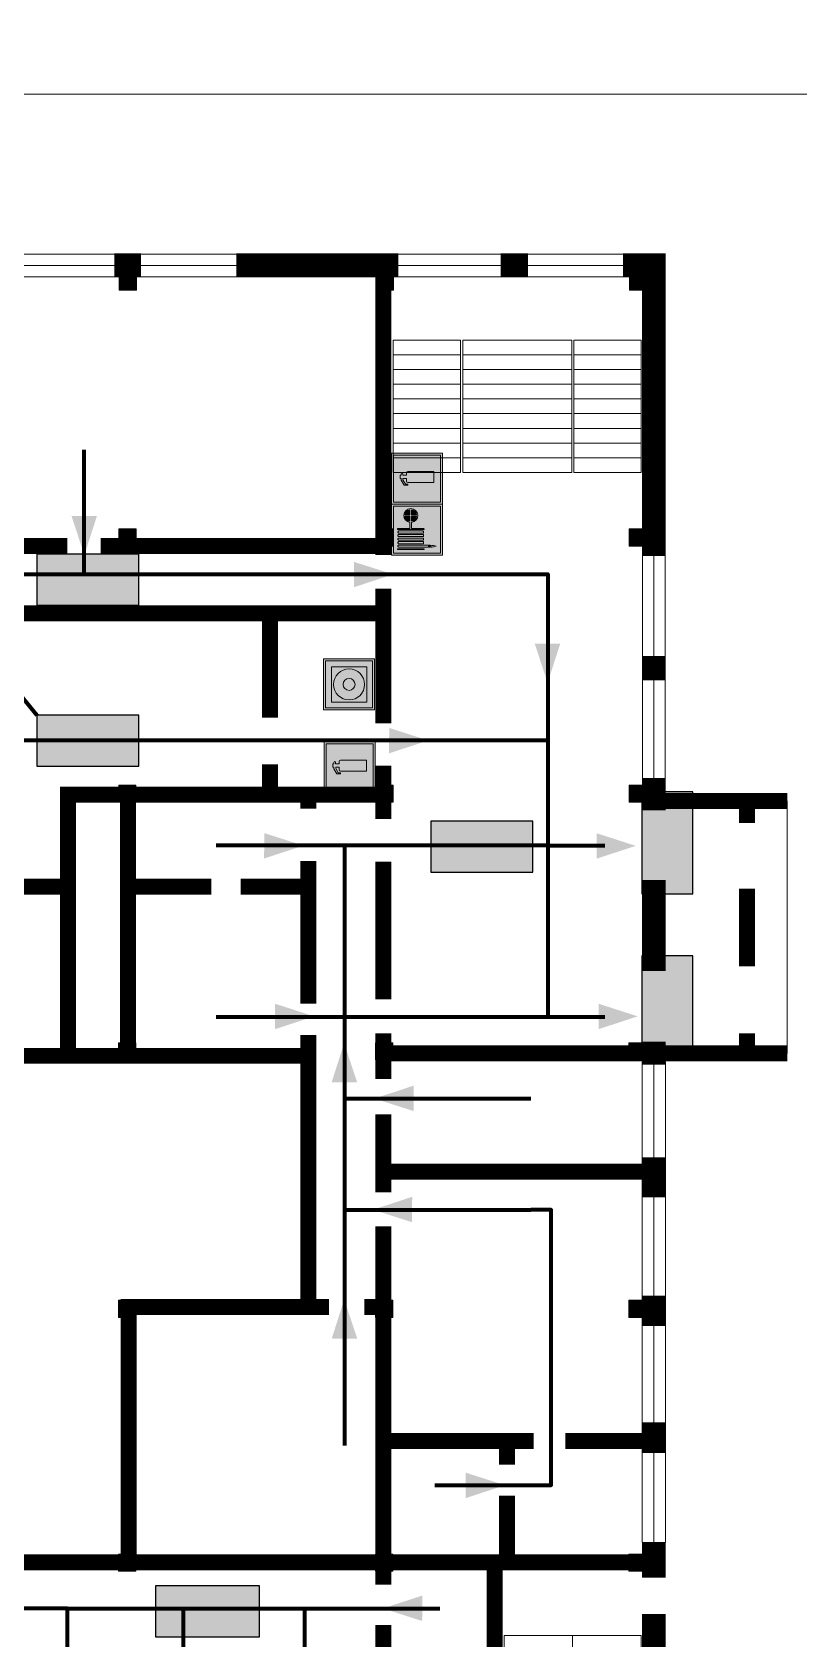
# Model space of a CAD drawing. Header units: millimetres. Extents: x 13810 to 67229, y 12374 to 21950.
# Drawn here: x 22100.2 to 22196.3, y 15143.7 to 15345.2 of the extents above; entities that cross this region are included whole.
import ezdxf

# ---------------------------------------------------------------- set-up
doc = ezdxf.new("R2010")
doc.units = ezdxf.units.MM
doc.layers.add('План_Штампы', color=7, linetype='Continuous')

# ---------------------------------------------------------------- blocks, each defined once
blk = doc.blocks.new('A$C32E8229D')
at = {"true_color": 0xffffff}
blk.add_hatch(color=7, dxfattribs=at).paths.add_polyline_path([(0, 0), (0, -8), (16, -8), (16, 0)])
h = blk.add_hatch(color=126)
h.paths.add_polyline_path([(0.2, -0.2), (15.8, -0.2), (15.8, -7.8), (0.2, -7.8)])
h.paths.add_polyline_path([(13.49, -2.05), (12.08, -2.05), (11.37, -2.63, 0.162397), (11.29, -2.84), (11.29, -3.63), (10.35, -3.63), (10.35, -4.05), (11.68, -4.05), (11.68, -3.48), (12.26, -4.28), (11.29, -5.1), (11.29, -6.78), (11.85, -6.78), (11.85, -5.44), (12.8, -4.64), (12.8, -5.94), (14.46, -5.94), (14.46, -5.39), (13.45, -5.39), (13.45, -3.97), (12.46, -2.59), (13.15, -2.59), (13.69, -3.34), (14.18, -3)], flags=16)
h.paths.add_polyline_path([(10.74, -1.82, 1), (11.8, -1.82, 1)], flags=16)
h.paths.add_polyline_path([(9.39, -3.59), (5.99, -3.59), (6.56, -3.03), (5.91, -3.03), (5.1, -3.83), (5.91, -4.64), (6.56, -4.64), (5.99, -4.09), (9.39, -4.09)], flags=16)
h.paths.add_polyline_path([(4.29, -1.08), (1.72, -1.08), (1.72, -6.6), (4.29, -6.6)], flags=16)
at = {"color": 126}
blk.add_lwpolyline([(16, -8), (0, -8), (0, 0), (16, 0)], close=True, dxfattribs=at)
blk = doc.blocks.new('A$C54414219')
at = {"true_color": 0xffffff}
h = blk.add_hatch(color=7, dxfattribs=at)
h.paths.add_polyline_path([(2.39, -9.45), (2.39, -18.3), (11.23, -18.3), (11.23, -9.45)], flags=0)
h.paths.add_polyline_path([(10.71, -13.87, -1), (2.92, -13.87, -1)], flags=0)
h.paths.add_polyline_path([(8.3, -13.87, -1), (5.33, -13.87, -1)], flags=0)
h.paths.add_polyline_path([(0.41, -7.47), (0.41, -20.27), (13.21, -20.27), (13.21, -7.47)])
h.paths.add_polyline_path([(0.92, -19.77), (12.71, -19.77), (12.71, -7.98), (0.92, -7.98)], flags=16)
h.paths.add_polyline_path([(11.23, -9.45), (11.23, -18.3), (2.39, -18.3), (2.39, -9.45)], flags=0)
at = {"lineweight": 5}
h = blk.add_hatch(color=242, dxfattribs=at)
h.paths.add_polyline_path([(12.71, -7.98), (0.92, -7.98), (0.92, -19.77), (12.71, -19.77)])
h.paths.add_polyline_path([(11.23, -18.3), (2.39, -18.3), (2.39, -9.45), (11.23, -9.45)], flags=16)
h.paths.add_polyline_path([(10.71, -13.87, -1), (2.92, -13.87, -1)], flags=0)
h.paths.add_polyline_path([(8.3, -13.87, -1), (5.33, -13.87, -1)], flags=0)
at = {"true_color": 0xffffff}
h = blk.add_hatch(color=7, dxfattribs=at)
h.paths.add_polyline_path([(2.39, -9.45), (2.39, -18.3), (11.23, -18.3), (11.23, -9.45)])
h.paths.add_polyline_path([(10.71, -13.87, -1), (2.92, -13.87, -1)], flags=16)
h.paths.add_polyline_path([(8.3, -13.87, -1), (5.33, -13.87, -1)], flags=0)
at = {"lineweight": 5}
h = blk.add_hatch(color=242, dxfattribs=at)
h.paths.add_polyline_path([(2.92, -13.87, 1), (10.71, -13.87, 1)])
h.paths.add_polyline_path([(8.3, -13.87, -1), (5.33, -13.87, -1)], flags=16)
at = {"color": 242, "lineweight": 5}
for p, q in [((0.41, -20.27), (0.41, -7.47)), ((0.41, -7.47), (13.21, -7.47)), ((0.41, -7.47), (13.21, -7.47)), ((13.21, -20.27), (13.21, -7.47)), ((0.41, -20.27), (13.21, -20.27))]:
    blk.add_line(p, q, dxfattribs=at)
for points in [[(0.92, -7.98), (12.71, -7.98), (12.71, -19.77), (0.92, -19.77)], [(2.39, -9.45), (11.23, -9.45), (11.23, -18.3), (2.39, -18.3)]]:
    blk.add_lwpolyline(points, close=True, dxfattribs=at)
for radius in [3.89, 1.49]:
    blk.add_circle((6.81, -13.87), radius, dxfattribs=at)
blk = doc.blocks.new('A$C7B4425F7')
at = {"true_color": 0xffffff}
blk.add_hatch(color=7, dxfattribs=at).paths.add_polyline_path([(0, 0), (-16, 0), (-16, -8), (0, -8)])
h = blk.add_hatch(color=126)
h.paths.add_polyline_path([(-0.2, -0.2), (-15.8, -0.2), (-15.8, -7.8), (-0.2, -7.8)])
h.paths.add_polyline_path([(-11.76, -2.03), (-11.76, -3.66), (-11.17, -3.66, -0.568275), (-11.17, -6.18), (-12.58, -6.18), (-12.58, -2.03)], flags=16)
h.paths.add_polyline_path([(-13.33, -4.12, -0.495768), (-13.59, -6.18), (-15.03, -6.18), (-15.03, -2.03), (-13.59, -2.03, -0.487973)], flags=16)
h.paths.add_polyline_path([(-10.25, -2.03), (-9.48, -2.03), (-9.48, -6.18), (-10.25, -6.18)], flags=16)
h.paths.add_polyline_path([(-13.84, -3.69), (-14.24, -3.69), (-14.24, -3.03), (-13.9, -3.03, -0.692621)], flags=0)
h.paths.add_polyline_path([(-9.15, -2.03), (-8.4, -2.03), (-8.04, -3.07), (-7.68, -2.03), (-6.93, -2.03), (-7.64, -4.1), (-6.93, -6.18), (-7.68, -6.18), (-8.04, -5.14), (-8.4, -6.18), (-9.15, -6.18), (-8.44, -4.1)], flags=16)
h.paths.add_polyline_path([(-11.76, -4.46), (-11.42, -4.46, -0.692621), (-11.36, -5.12), (-11.76, -5.12)], flags=0)
h.paths.add_polyline_path([(-13.9, -5.2), (-14.24, -5.2), (-14.24, -4.55), (-13.84, -4.55, -0.708038)], flags=0)
edge = h.paths.add_edge_path(flags=16)
edge.add_ellipse((-5.51, -4.08), major_axis=(0, 2.05), ratio=0.586184, start_angle=0, end_angle=360)
edge = h.paths.add_edge_path(flags=0)
edge.add_ellipse((-5.51, -4.08), major_axis=(0, 1.14), ratio=0.454828, start_angle=0, end_angle=360)
h.paths.add_polyline_path([(-4.13, -4.96, 0.377264), (-3.48, -4.52, 0.0555), (-3.16, -2.03), (-1.66, -2.03), (-1.66, -4.96), (-0.96, -4.96), (-0.96, -7.01), (-1.75, -7.01), (-1.75, -6.18), (-3.3, -6.18), (-3.3, -7.02), (-4.13, -7.02)], flags=16)
h.paths.add_polyline_path([(-2.73, -2.91), (-2.28, -2.91), (-2.28, -4.96), (-3.05, -4.96, 0.079136)], flags=0)
at = {"color": 126}
blk.add_lwpolyline([(-16, -8), (0, -8), (0, 0), (-16, 0)], close=True, dxfattribs=at)
blk = doc.blocks.new('A$C3AD82952')
at = {"true_color": 0xf5f5ff}
h = blk.add_hatch(color=7, dxfattribs=at)
h.dxf.hatch_style = 1
h.paths.add_polyline_path([(8.21, 8.73, 0.414214), (7.89, 9.05), (7.22, 9.05), (7.22, 9.92), (7.59, 9.92, 1), (7.57, 10.36), (7.22, 10.36), (7.22, 10.6), (6.43, 10.6), (6.43, 10.36), (6.01, 10.36), (4.74, 9.59), (4.74, 8.69), (4.98, 8.73), (4.98, 9.26), (6.12, 9.91), (6.43, 9.91), (6.43, 9.05), (5.76, 9.05, 0.414214), (5.44, 8.73), (5.44, 2.2), (8.21, 2.2)], flags=0)
h.paths.add_polyline_path([(12.8, 12.8), (0, 12.8), (0, 0), (12.8, 0)])
h.paths.add_polyline_path([(0.51, 12.29), (12.29, 12.29), (12.29, 0.51), (0.51, 0.51)], flags=16)
h.paths.add_polyline_path([(4.74, 9.59), (6.01, 10.36), (6.43, 10.36), (6.43, 10.6), (7.22, 10.6), (7.22, 10.36), (7.59, 10.36, -0.94586), (7.59, 9.92), (7.22, 9.92), (7.22, 9.05), (7.89, 9.05, -0.414214), (8.21, 8.73), (8.21, 2.2), (5.44, 2.2), (5.44, 8.73, -0.414214), (5.76, 9.05), (6.43, 9.05), (6.43, 9.91), (6.12, 9.91), (4.98, 9.26), (4.98, 8.73), (4.74, 8.69)], flags=0)
h = blk.add_hatch(color=242)
h.dxf.hatch_style = 1
h.paths.add_polyline_path([(12.29, 12.29), (0.51, 12.29), (0.51, 0.51), (12.29, 0.51)])
h.paths.add_polyline_path([(4.74, 8.69), (4.74, 9.59), (6.01, 10.36), (6.43, 10.36), (6.43, 10.6), (7.22, 10.6), (7.22, 10.36), (7.59, 10.36, -0.94586), (7.59, 9.92), (7.22, 9.92), (7.22, 9.05), (7.89, 9.05, -0.414214), (8.21, 8.73), (8.21, 2.2), (5.44, 2.2), (5.44, 8.73, -0.414214), (5.76, 9.05), (6.43, 9.05), (6.43, 9.91), (6.12, 9.91), (4.98, 9.26), (4.98, 8.73)], flags=16)
h = blk.add_hatch(color=7, dxfattribs=at)
h.dxf.hatch_style = 1
h.paths.add_polyline_path([(8.21, 8.73, 0.414214), (7.89, 9.05), (7.22, 9.05), (7.22, 9.92), (7.59, 9.92, 1), (7.57, 10.36), (7.22, 10.36), (7.22, 10.6), (6.43, 10.6), (6.43, 10.36), (6.01, 10.36), (4.74, 9.59), (4.74, 8.69), (4.98, 8.73), (4.98, 9.26), (6.12, 9.91), (6.43, 9.91), (6.43, 9.05), (5.76, 9.05, 0.414214), (5.44, 8.73), (5.44, 2.2), (8.21, 2.2)])
at = {"color": 242, "lineweight": 5}
for p, q in [((0, 0), (0, 12.8)), ((0, 12.8), (12.8, 12.8)), ((12.8, 0), (12.8, 12.8)), ((6.01, 10.36), (4.74, 9.59)), ((4.74, 9.59), (4.74, 8.69)), ((4.74, 8.69), (4.98, 8.73)), ((4.98, 9.26), (6.12, 9.91)), ((4.98, 8.73), (4.98, 9.26)), ((5.44, 2.2), (5.44, 8.73)), ((5.76, 9.05), (6.43, 9.05)), ((6.01, 10.36), (6.43, 10.36)), ((6.12, 9.91), (6.43, 9.91)), ((7.22, 10.6), (6.43, 10.6)), ((6.43, 10.6), (6.43, 10.36)), ((6.43, 9.91), (6.43, 9.05)), ((7.22, 10.36), (7.22, 10.6)), ((7.59, 10.36), (7.22, 10.36)), ((7.22, 9.05), (7.22, 9.92)), ((7.59, 9.92), (7.22, 9.92)), ((7.89, 9.05), (7.22, 9.05)), ((8.21, 2.2), (8.21, 8.73)), ((0, 0), (12.8, 0)), ((5.44, 2.2), (8.21, 2.2))]:
    blk.add_line(p, q, dxfattribs=at)
blk.add_lwpolyline([(0.51, 12.29), (12.29, 12.29), (12.29, 0.51), (0.51, 0.51)], close=True, dxfattribs=at)
for centre, radius, start, end in [((5.76, 8.73), 0.32, 90, 180), ((7.58, 10.14), 0.223, 273.1875, 86.8125), ((7.89, 8.73), 0.32, 0, 90)]:
    blk.add_arc(centre, radius, start, end, dxfattribs=at)
blk = doc.blocks.new('A$C37112FD5')
at = {"true_color": 0xf5f5ff}
h = blk.add_hatch(color=7, dxfattribs=at)
h.dxf.hatch_style = 1
h.paths.add_polyline_path([(12.8, -7.4), (0, -7.4), (0, -20.2), (12.8, -20.2)])
h.paths.add_polyline_path([(12.29, -7.91), (12.29, -19.69), (0.51, -19.69), (0.51, -7.91)], flags=16)
h.paths.add_polyline_path([(4.98, -9.04, -0.42597), (5.17, -9.22), (5.17, -12.25), (5.17, -15.29, -0.432244), (4.98, -15.47), (4.83, -15.47, -0.42597), (4.64, -15.29), (4.64, -12.25), (4.64, -9.22, -0.432244), (4.83, -9.04)], flags=0)
h.paths.add_polyline_path([(4.28, -9.22), (4.28, -12.25), (4.28, -15.29, -0.432244), (4.09, -15.47), (3.94, -15.47, -0.42597), (3.75, -15.29), (3.75, -12.25), (3.75, -9.22, -0.432244), (3.94, -9.04), (4.09, -9.04, -0.42597)], flags=0)
h.paths.add_polyline_path([(5.72, -9.04), (5.87, -9.04, -0.42597), (6.06, -9.22), (6.06, -12.25), (6.06, -15.29, -0.432244), (5.87, -15.47), (5.72, -15.47, -0.42597), (5.53, -15.29), (5.53, -12.25), (5.53, -9.22, -0.432244)], flags=0)
h.paths.add_polyline_path([(6.42, -8.9), (6.5, -8.9, -0.42597), (6.69, -9.08), (6.69, -12.03), (8.21, -12.03, -15.824349), (8.21, -12.47), (6.69, -12.47), (6.69, -15.42, -0.432244), (6.5, -15.6), (6.42, -15.6)], flags=0)
h.paths.add_polyline_path([(3.39, -9.22), (3.39, -12.25), (3.39, -15.29, -0.432244), (3.2, -15.47), (3.05, -15.47, -0.42597), (2.85, -15.29), (2.85, -12.25), (2.85, -9.22, -0.432244), (3.05, -9.04), (3.2, -9.04, -0.42597)], flags=0)
h.paths.add_polyline_path([(2.5, -9.22), (2.5, -16.71), (1.96, -16.71), (1.96, -9.22, -0.432244), (2.15, -9.04), (2.31, -9.04, -0.42597)], flags=0)
h.paths.add_polyline_path([(1.61, -8.9), (1.61, -15.6), (1.57, -15.6, -0.42597), (1.37, -15.42), (1.37, -12.03), (1.37, -9.09, -0.432244), (1.57, -8.9)], flags=0)
h.paths.add_polyline_path([(9.76, -10.81), (9.76, -12.03), (8.49, -12.03, -0.336371)], flags=0)
h.paths.add_polyline_path([(8.49, -12.47), (9.76, -12.47), (9.76, -13.7, -0.336371)], flags=0)
h.paths.add_polyline_path([(10.11, -10.81, -0.336371), (11.38, -12.03), (10.11, -12.03)], flags=0)
h.paths.add_polyline_path([(10.11, -12.47), (11.38, -12.47, -0.336371), (10.11, -13.7)], flags=0)
h.paths.add_polyline_path([(2.5, -16.84), (2.5, -17.05), (1.97, -17.05), (1.97, -16.84)], flags=0)
h.paths.add_polyline_path([(2.5, -17.24, -0.033778), (2.24, -18.6, -0.033778), (1.97, -17.24)], flags=0)
h = blk.add_hatch(color=242)
h.dxf.hatch_style = 1
h.paths.add_polyline_path([(12.29, -7.91), (0.51, -7.91), (0.51, -19.69), (12.29, -19.69)])
h.paths.add_polyline_path([(6.42, -15.6), (6.42, -8.9), (6.5, -8.9, -0.42597), (6.69, -9.08), (6.69, -12.03), (8.21, -12.03, -15.824349), (8.21, -12.47), (6.69, -12.47), (6.69, -15.42, -0.432244), (6.5, -15.6)], flags=16)
h.paths.add_polyline_path([(5.87, -15.47), (5.72, -15.47, -0.42597), (5.53, -15.29), (5.53, -12.25), (5.53, -9.22, -0.432244), (5.72, -9.04), (5.87, -9.04, -0.42597), (6.06, -9.22), (6.06, -12.25), (6.06, -15.29, -0.432244)], flags=16)
h.paths.add_polyline_path([(4.98, -15.47), (4.83, -15.47, -0.42597), (4.64, -15.29), (4.64, -12.25), (4.64, -9.22, -0.432244), (4.83, -9.04), (4.98, -9.04, -0.42597), (5.17, -9.22), (5.17, -12.25), (5.17, -15.29, -0.432244)], flags=16)
h.paths.add_polyline_path([(4.09, -15.47), (3.94, -15.47, -0.42597), (3.75, -15.29), (3.75, -12.25), (3.75, -9.22, -0.432244), (3.94, -9.04), (4.09, -9.04, -0.42597), (4.28, -9.22), (4.28, -12.25), (4.28, -15.29, -0.432244)], flags=16)
h.paths.add_polyline_path([(3.2, -15.47), (3.05, -15.47, -0.42597), (2.85, -15.29), (2.85, -12.25), (2.85, -9.22, -0.432244), (3.05, -9.04), (3.2, -9.04, -0.42597), (3.39, -9.22), (3.39, -12.25), (3.39, -15.29, -0.432244)], flags=16)
h.paths.add_polyline_path([(2.5, -17.05), (1.97, -17.05), (1.97, -16.84), (2.5, -16.84)], flags=16)
h.paths.add_polyline_path([(2.5, -17.24, -0.033778), (2.24, -18.6, -0.033778), (1.97, -17.24)], flags=16)
h.paths.add_polyline_path([(2.5, -16.71), (1.96, -16.71), (1.96, -9.22, -0.432244), (2.15, -9.04), (2.31, -9.04, -0.42597), (2.5, -9.22)], flags=16)
h.paths.add_polyline_path([(1.61, -15.6), (1.57, -15.6, -0.42597), (1.37, -15.42), (1.37, -12.03), (1.37, -9.09, -0.432244), (1.57, -8.9), (1.61, -8.9)], flags=16)
h.paths.add_polyline_path([(8.49, -12.47), (9.76, -12.47), (9.76, -13.7, -0.336371)], flags=0)
h.paths.add_polyline_path([(10.11, -13.7), (10.11, -12.47), (11.38, -12.47, -0.336371)], flags=0)
h.paths.add_polyline_path([(8.49, -12.03, -0.336371), (9.76, -10.81), (9.76, -12.03)], flags=0)
h.paths.add_polyline_path([(10.11, -12.03), (10.11, -10.81, -0.336371), (11.38, -12.03)], flags=0)
h = blk.add_hatch(color=7, dxfattribs=at)
h.dxf.hatch_style = 1
h.paths.add_polyline_path([(1.61, -8.9), (1.57, -8.9, 0.432244), (1.37, -9.09), (1.37, -12.03), (1.37, -15.42, 0.42597), (1.57, -15.6), (1.61, -15.6)])
h.paths.add_polyline_path([(2.5, -9.22, 0.42597), (2.31, -9.04), (2.15, -9.04, 0.432244), (1.96, -9.22), (1.96, -16.71), (2.5, -16.71)])
h.paths.add_polyline_path([(2.5, -16.84), (1.97, -16.84), (1.97, -17.05), (2.5, -17.05)])
h.paths.add_polyline_path([(2.5, -17.24), (1.97, -17.24, 0.033778), (2.24, -18.6, 0.033778)])
h.paths.add_polyline_path([(3.39, -12.25), (3.39, -9.22, 0.42597), (3.2, -9.04), (3.05, -9.04, 0.432244), (2.85, -9.22), (2.85, -12.25), (2.85, -15.29, 0.42597), (3.05, -15.47), (3.2, -15.47, 0.432244), (3.39, -15.29)])
h.paths.add_polyline_path([(4.28, -12.25), (4.28, -9.22, 0.42597), (4.09, -9.04), (3.94, -9.04, 0.432244), (3.75, -9.22), (3.75, -12.25), (3.75, -15.29, 0.42597), (3.94, -15.47), (4.09, -15.47, 0.432244), (4.28, -15.29)])
h.paths.add_polyline_path([(5.17, -12.25), (5.17, -9.22, 0.42597), (4.98, -9.04), (4.83, -9.04, 0.432244), (4.64, -9.22), (4.64, -12.25), (4.64, -15.29, 0.42597), (4.83, -15.47), (4.98, -15.47, 0.432244), (5.17, -15.29)])
h.paths.add_polyline_path([(6.06, -12.25), (6.06, -9.22, 0.42597), (5.87, -9.04), (5.72, -9.04, 0.432244), (5.53, -9.22), (5.53, -12.25), (5.53, -15.29, 0.42597), (5.72, -15.47), (5.87, -15.47, 0.432244), (6.06, -15.29)])
h.paths.add_polyline_path([(6.69, -12.47), (8.21, -12.47, 15.824349), (8.21, -12.03), (6.69, -12.03), (6.69, -9.08, 0.42597), (6.5, -8.9), (6.42, -8.9), (6.42, -15.6), (6.5, -15.6, 0.432244), (6.69, -15.42)])
h.paths.add_polyline_path([(8.49, -12.47), (9.76, -12.47), (9.76, -13.7, -0.336371)], flags=16)
h.paths.add_polyline_path([(8.49, -12.03, -0.336371), (9.76, -10.81), (9.76, -12.03)], flags=16)
h.paths.add_polyline_path([(10.11, -12.47), (11.38, -12.47, -0.336371), (10.11, -13.7)], flags=16)
h.paths.add_polyline_path([(10.11, -12.03), (10.11, -10.81, -0.336371), (11.38, -12.03)], flags=16)
h = blk.add_hatch(color=242)
h.dxf.hatch_style = 1
h.paths.add_polyline_path([(9.76, -10.81, 0.336371), (8.49, -12.03), (9.76, -12.03)])
h.paths.add_polyline_path([(10.11, -10.81), (10.11, -12.03), (11.38, -12.03, 0.336371)])
h.paths.add_polyline_path([(11.38, -12.47), (10.11, -12.47), (10.11, -13.7, 0.336371)])
h.paths.add_polyline_path([(9.76, -12.47), (8.49, -12.47, 0.336371), (9.76, -13.7)])
at = {"color": 242, "lineweight": 5}
for p, q in [((0, -20.2), (0, -7.4)), ((0, -7.4), (12.8, -7.4)), ((12.8, -20.2), (12.8, -7.4)), ((1.37, -12.03), (1.37, -9.08)), ((1.37, -12.03), (1.37, -15.42)), ((1.57, -8.9), (1.61, -8.9)), ((1.61, -8.9), (1.61, -15.6)), ((1.96, -16.71), (1.96, -9.22)), ((2.15, -9.04), (2.31, -9.04)), ((2.5, -16.71), (2.5, -9.22)), ((2.85, -12.25), (2.85, -9.22)), ((3.05, -9.04), (3.2, -9.04)), ((3.39, -12.25), (3.39, -9.22)), ((3.75, -12.25), (3.75, -9.22)), ((3.94, -9.04), (4.09, -9.04)), ((4.28, -12.25), (4.28, -9.22)), ((4.64, -12.25), (4.64, -9.22)), ((4.83, -9.04), (4.98, -9.04)), ((5.17, -12.25), (5.17, -9.22)), ((5.53, -12.25), (5.53, -9.22)), ((5.72, -9.04), (5.87, -9.04)), ((6.06, -12.25), (6.06, -9.22)), ((6.42, -8.9), (6.42, -15.6)), ((6.5, -8.9), (6.42, -8.9)), ((6.69, -12.03), (6.69, -9.08)), ((8.21, -12.03), (6.69, -12.03)), ((9.76, -12.03), (8.49, -12.03)), ((9.76, -10.81), (9.76, -12.03)), ((10.11, -10.81), (10.11, -12.03)), ((11.38, -12.03), (10.11, -12.03)), ((1.57, -15.6), (1.61, -15.6)), ((2.85, -12.25), (2.85, -15.29)), ((3.05, -15.47), (3.2, -15.47)), ((3.39, -12.25), (3.39, -15.29)), ((3.75, -12.25), (3.75, -15.29)), ((3.94, -15.47), (4.09, -15.47)), ((4.28, -12.25), (4.28, -15.29)), ((4.64, -12.25), (4.64, -15.29)), ((4.83, -15.47), (4.98, -15.47)), ((5.17, -12.25), (5.17, -15.29)), ((5.53, -12.25), (5.53, -15.29)), ((5.72, -15.47), (5.87, -15.47)), ((6.06, -12.25), (6.06, -15.29)), ((6.42, -15.6), (6.5, -15.6)), ((8.21, -12.47), (6.69, -12.47)), ((6.69, -12.47), (6.69, -15.42)), ((9.76, -12.47), (8.49, -12.47)), ((9.76, -12.47), (9.76, -13.7)), ((11.38, -12.47), (10.11, -12.47)), ((10.11, -12.47), (10.11, -13.7)), ((1.96, -16.71), (2.5, -16.71)), ((1.97, -16.84), (2.5, -16.84)), ((1.97, -17.05), (1.97, -16.84)), ((2.5, -17.05), (1.97, -17.05)), ((1.97, -17.24), (2.5, -17.24)), ((2.5, -16.84), (2.5, -17.05)), ((0, -20.2), (12.8, -20.2))]:
    blk.add_line(p, q, dxfattribs=at)
blk.add_lwpolyline([(0.51, -7.91), (12.29, -7.91), (12.29, -19.69), (0.51, -19.69)], close=True, dxfattribs=at)
for centre, radius, start, end in [((1.56, -9.09), 0.182, 87.1027, 180.6071), ((2.15, -9.22), 0.182, 87.1027, 180.6071), ((2.32, -9.22), 0.182, 359.3929, 92.8973), ((3.04, -9.22), 0.182, 87.1027, 180.6071), ((3.21, -9.22), 0.182, 359.3929, 92.8973), ((3.93, -9.22), 0.182, 87.1027, 180.6071), ((4.1, -9.22), 0.182, 359.3929, 92.8973), ((4.82, -9.22), 0.182, 87.1027, 180.6071), ((4.99, -9.22), 0.182, 359.3929, 92.8973), ((5.71, -9.22), 0.182, 87.1027, 180.6071), ((5.88, -9.22), 0.182, 359.3929, 92.8973), ((6.51, -9.09), 0.182, 359.3929, 92.8973), ((9.93, -12.25), 1.74, 187.2319, 172.7681), ((9.93, -12.25), 1.46, 96.9927, 171.3585), ((9.93, -12.25), 1.46, 8.6415, 83.0073), ((1.56, -15.42), 0.182, 179.3929, 272.8973), ((3.04, -15.29), 0.182, 179.3929, 272.8973), ((3.21, -15.29), 0.182, 267.1027, 0.6071), ((3.93, -15.29), 0.182, 179.3929, 272.8973), ((4.1, -15.29), 0.182, 267.1027, 0.6071), ((4.82, -15.29), 0.182, 179.3929, 272.8973), ((4.99, -15.29), 0.182, 267.1027, 0.6071), ((5.71, -15.29), 0.182, 179.3929, 272.8973), ((5.88, -15.29), 0.182, 267.1027, 0.6071), ((6.51, -15.42), 0.182, 267.1027, 0.6071), ((9.93, -12.25), 1.46, 188.6415, 263.0073), ((9.93, -12.25), 1.46, 276.9927, 351.3585), ((12.17, -15.98), 10.27, 187.041, 194.7793), ((-7.7, -15.98), 10.27, 345.2207, 352.959)]:
    blk.add_arc(centre, radius, start, end, dxfattribs=at)

msp = doc.modelspace()

# ---------------------------------------------------------------- hatches: boundary and pattern name
at = {"lineweight": 0}
h = msp.add_hatch(color=256, dxfattribs=at)
h.dxf.hatch_style = 1
h.paths.add_polyline_path([(22113.25, 15314.96), (22111.1, 15314.96), (22111.1, 15312.81), (22113.25, 15312.81)])
h = msp.add_hatch(color=256, dxfattribs=at)
h.dxf.hatch_style = 1
h.paths.add_polyline_path([(22145.46, 15314.96), (22143.31, 15314.96), (22143.31, 15312.81), (22145.46, 15312.81)])
h = msp.add_hatch(color=256, dxfattribs=at)
h.dxf.hatch_style = 1
h.paths.add_polyline_path([(22177.2, 15314.96), (22175.04, 15314.96), (22175.04, 15312.81), (22177.2, 15312.81)])
h = msp.add_hatch(color=256, dxfattribs=at)
h.dxf.hatch_style = 1
h.paths.add_polyline_path([(22113.21, 15282.85), (22111.05, 15282.85), (22111.05, 15280.7), (22113.21, 15280.7)])
h = msp.add_hatch(color=256, dxfattribs=at)
h.dxf.hatch_style = 1
h.paths.add_polyline_path([(22145.42, 15282.85), (22143.26, 15282.85), (22143.26, 15280.7), (22145.42, 15280.7)])
h = msp.add_hatch(color=256, dxfattribs=at)
h.dxf.hatch_style = 1
h.paths.add_polyline_path([(22177.15, 15282.85), (22174.99, 15282.85), (22174.99, 15280.7), (22177.15, 15280.7)])
h = msp.add_hatch(color=256, dxfattribs=at)
h.dxf.hatch_style = 1
h.paths.add_polyline_path([(22113.2, 15250.74), (22111.04, 15250.74), (22111.04, 15248.59), (22113.2, 15248.59)])
h = msp.add_hatch(color=256, dxfattribs=at)
h.dxf.hatch_style = 1
h.paths.add_polyline_path([(22145.41, 15250.74), (22143.25, 15250.74), (22143.25, 15248.59), (22145.41, 15248.59)])
h = msp.add_hatch(color=256, dxfattribs=at)
h.dxf.hatch_style = 1
h.paths.add_polyline_path([(22177.15, 15250.74), (22174.99, 15250.74), (22174.99, 15248.59), (22177.15, 15248.59)])
h = msp.add_hatch(color=256, dxfattribs=at)
h.dxf.hatch_style = 1
h.paths.add_polyline_path([(22113.18, 15218.42), (22111.02, 15218.42), (22111.02, 15216.26), (22113.18, 15216.26)])
h = msp.add_hatch(color=256, dxfattribs=at)
h.dxf.hatch_style = 1
h.paths.add_polyline_path([(22145.38, 15218.42), (22143.23, 15218.42), (22143.23, 15216.26), (22145.38, 15216.26)])
h = msp.add_hatch(color=256, dxfattribs=at)
h.dxf.hatch_style = 1
h.paths.add_polyline_path([(22177.12, 15218.42), (22174.96, 15218.42), (22174.96, 15216.26), (22177.12, 15216.26)])
h = msp.add_hatch(color=256, dxfattribs=at)
h.dxf.hatch_style = 1
h.paths.add_polyline_path([(22113.18, 15186.14), (22111.02, 15186.14), (22111.02, 15183.98), (22113.18, 15183.98)])
h = msp.add_hatch(color=256, dxfattribs=at)
h.dxf.hatch_style = 1
h.paths.add_polyline_path([(22145.38, 15186.14), (22143.23, 15186.14), (22143.23, 15183.98), (22145.38, 15183.98)])
h = msp.add_hatch(color=256, dxfattribs=at)
h.dxf.hatch_style = 1
h.paths.add_polyline_path([(22177.12, 15186.14), (22174.96, 15186.14), (22174.96, 15183.98), (22177.12, 15183.98)])
h = msp.add_hatch(color=256, dxfattribs=at)
h.dxf.hatch_style = 1
h.paths.add_polyline_path([(22113.18, 15154.3), (22111.02, 15154.3), (22111.02, 15152.15), (22113.18, 15152.15)])
h = msp.add_hatch(color=256, dxfattribs=at)
h.dxf.hatch_style = 1
h.paths.add_polyline_path([(22145.38, 15154.3), (22143.23, 15154.3), (22143.23, 15152.15), (22145.38, 15152.15)])
h = msp.add_hatch(color=256, dxfattribs=at)
h.dxf.hatch_style = 1
h.paths.add_polyline_path([(22177.12, 15154.3), (22174.96, 15154.3), (22174.96, 15152.15), (22177.12, 15152.15)])

# ---------------------------------------------------------------- linework, layer by layer
at = {"color": 126, "lineweight": 0, "true_color": 0x008754}
for points in [[(21721.1, 15732.36), (22321.1, 15732.36), (22321.1, 15337.36), (21721.1, 15337.36)], [(21721.1, 15337.36), (22321.1, 15337.36), (22321.1, 14942.36), (21721.1, 14942.36)]]:
    msp.add_lwpolyline(points, close=True, dxfattribs=at)
at = {"lineweight": 0}
for points in [[(21985.57, 15317.31), (22176.52, 15317.31)], [(21985.61, 15315.9), (22176.56, 15315.9)], [(21985.51, 15314.46), (22176.47, 15314.46)], [(22176.67, 15251.53), (22176.67, 15282.99)], [(22178.09, 15251.61), (22178.09, 15283.07)], [(22179.5, 15251.46), (22179.5, 15282.92)], [(22194.81, 15248.75), (22194.81, 15217.08)], [(22176.62, 15155.77), (22176.62, 15216.01)], [(22178.09, 15155.8), (22178.09, 15216.04)], [(22179.55, 15155.76), (22179.55, 15216.01)]]:
    msp.add_lwpolyline(points, dxfattribs=at)
for points, const_width in [([(22110.48, 15315.9), (22113.84, 15315.9)], 3), ([(22125.76, 15315.9), (22146.09, 15315.9)], 3), ([(22144.18, 15279.57), (22144.18, 15315.73)], 2), ([(22158.88, 15315.9), (22162.31, 15315.9)], 3), ([(22174.22, 15315.9), (22178.09, 15315.9), (22178.09, 15279.48)], 3), ([(22079.93, 15280.7), (22104.61, 15280.7)], 2), ([(22108.77, 15280.7), (22144.18, 15280.7)], 2), ([(22144.18, 15258.46), (22144.18, 15275.37)], 2), ([(22079.93, 15272.27), (22144.18, 15272.27)], 2), ([(22178.09, 15266.92), (22178.09, 15263.86)], 3), ([(22144.18, 15246.46), (22144.18, 15253.16)], 2), ([(22178.09, 15251.61), (22178.09, 15247.57)], 3), ([(22104.69, 15237.99), (22104.69, 15249.52), (22144.18, 15249.52)], 2), ([(22112.2, 15249.52), (22112.2, 15216.78), (22104.69, 15216.78), (22134.79, 15216.78)], 2), ([(22134.79, 15249.52), (22134.79, 15247.78)], 2), ([(22178.44, 15248.75), (22194.81, 15248.75)], 2), ([(22189.76, 15248.75), (22189.76, 15245.96)], 2), ([(22134.79, 15241.22), (22134.79, 15223.3)], 2), ([(22144.18, 15223.88), (22144.18, 15241.14)], 2), ([(22178.09, 15238.82), (22178.09, 15227.4)], 3), ([(22092.72, 15227.9), (22092.72, 15237.99), (22104.69, 15237.99), (22104.69, 15216.78), (22092.72, 15216.78), (22092.72, 15223.79)], 2), ([(22112.2, 15237.99), (22122.66, 15237.99)], 2), ([(22134.79, 15237.99), (22126.33, 15237.99)], 2), ([(22189.76, 15237.75), (22189.76, 15227.99)], 2), ([(22134.79, 15219.37), (22134.79, 15185.28), (22137.4, 15185.28)], 2), ([(22144.18, 15213.89), (22144.18, 15219.61)], 2), ([(22178.09, 15218.56), (22178.09, 15215.66)], 3), ([(22189.76, 15217.08), (22189.76, 15219.59)], 2), ([(22194.81, 15217.08), (22144.18, 15217.08)], 2), ([(22144.18, 15199.65), (22144.18, 15209.45)], 2), ([(22178.09, 15204.04), (22178.09, 15199.05)], 3), ([(22144.18, 15202.25), (22177.67, 15202.25)], 2), ([(22144.18, 15150.46), (22144.18, 15195.38)], 2), ([(22178.09, 15186.72), (22178.09, 15182.9)], 3), ([(22134.79, 15185.28), (22112.3, 15185.28), (22112.3, 15153.11)], 2), ([(22144.18, 15185.28), (22141.8, 15185.28)], 2), ([(22178.09, 15170.83), (22178.09, 15166.97)], 3), ([(22144.18, 15168.48), (22163.05, 15168.48)], 2), ([(22159.69, 15168.48), (22159.69, 15165.51)], 2), ([(22167, 15168.48), (22177.86, 15168.48)], 2), ([(22159.69, 15153.25), (22159.69, 15161.64)], 2), ([(22178.09, 15155.8), (22178.09, 15151.33)], 3), ([(22077.45, 15153.25), (22178.4, 15153.25)], 2), ([(22158.16, 15153.25), (22158.16, 15117.43)], 2), ([(22178.09, 15146.78), (22178.09, 15134.27)], 3), ([(22135.99, 15140.42), (22144.18, 15140.42), (22144.18, 15145.38), (22144.18, 15118.56)], 2)]:
    msp.add_lwpolyline(points, dxfattribs=dict(at, const_width=const_width))
for points in [[(22111.1, 15314.96), (22113.25, 15314.96), (22113.25, 15312.81), (22111.1, 15312.81)], [(22143.31, 15314.96), (22145.46, 15314.96), (22145.46, 15312.81), (22143.31, 15312.81)], [(22175.04, 15314.96), (22177.2, 15314.96), (22177.2, 15312.81), (22175.04, 15312.81)], [(22145.44, 15304.68), (22153.85, 15304.68), (22153.85, 15306.53), (22145.44, 15306.53)], [(22154.15, 15304.68), (22167.81, 15304.68), (22167.81, 15306.53), (22154.15, 15306.53)], [(22168.08, 15304.68), (22176.49, 15304.68), (22176.49, 15306.53), (22168.08, 15306.53)], [(22145.44, 15302.84), (22153.85, 15302.84), (22153.85, 15304.68), (22145.44, 15304.68)], [(22154.15, 15302.84), (22167.81, 15302.84), (22167.81, 15304.68), (22154.15, 15304.68)], [(22168.08, 15302.84), (22176.49, 15302.84), (22176.49, 15304.68), (22168.08, 15304.68)], [(22145.44, 15301), (22153.85, 15301), (22153.85, 15302.84), (22145.44, 15302.84)], [(22154.15, 15301), (22167.81, 15301), (22167.81, 15302.84), (22154.15, 15302.84)], [(22168.08, 15301), (22176.49, 15301), (22176.49, 15302.84), (22168.08, 15302.84)], [(22145.44, 15299.15), (22153.85, 15299.15), (22153.85, 15301), (22145.44, 15301)], [(22154.15, 15299.15), (22167.81, 15299.15), (22167.81, 15301), (22154.15, 15301)], [(22168.08, 15299.15), (22176.49, 15299.15), (22176.49, 15301), (22168.08, 15301)], [(22145.44, 15297.31), (22153.85, 15297.31), (22153.85, 15299.15), (22145.44, 15299.15)], [(22154.15, 15297.31), (22167.81, 15297.31), (22167.81, 15299.15), (22154.15, 15299.15)], [(22168.08, 15297.31), (22176.49, 15297.31), (22176.49, 15299.15), (22168.08, 15299.15)], [(22145.44, 15295.46), (22153.85, 15295.46), (22153.85, 15297.31), (22145.44, 15297.31)], [(22154.15, 15295.46), (22167.81, 15295.46), (22167.81, 15297.31), (22154.15, 15297.31)], [(22168.08, 15295.46), (22176.49, 15295.46), (22176.49, 15297.31), (22168.08, 15297.31)], [(22145.44, 15293.62), (22153.85, 15293.62), (22153.85, 15295.46), (22145.44, 15295.46)], [(22145.44, 15291.78), (22153.85, 15291.78), (22153.85, 15293.62), (22145.44, 15293.62)], [(22154.15, 15293.62), (22167.81, 15293.62), (22167.81, 15295.46), (22154.15, 15295.46)], [(22154.15, 15291.78), (22167.81, 15291.78), (22167.81, 15293.62), (22154.15, 15293.62)], [(22168.08, 15293.62), (22176.49, 15293.62), (22176.49, 15295.46), (22168.08, 15295.46)], [(22168.08, 15291.78), (22176.49, 15291.78), (22176.49, 15293.62), (22168.08, 15293.62)], [(22145.44, 15289.93), (22153.85, 15289.93), (22153.85, 15291.78), (22145.44, 15291.78)], [(22154.15, 15289.93), (22167.81, 15289.93), (22167.81, 15291.78), (22154.15, 15291.78)], [(22168.08, 15289.93), (22176.49, 15289.93), (22176.49, 15291.78), (22168.08, 15291.78)], [(22111.05, 15282.85), (22113.21, 15282.85), (22113.21, 15280.7), (22111.05, 15280.7)], [(22143.26, 15282.85), (22145.42, 15282.85), (22145.42, 15280.7), (22143.26, 15280.7)], [(22174.99, 15282.85), (22177.15, 15282.85), (22177.15, 15280.7), (22174.99, 15280.7)], [(22111.04, 15250.74), (22113.2, 15250.74), (22113.2, 15248.59), (22111.04, 15248.59)], [(22143.25, 15250.74), (22145.41, 15250.74), (22145.41, 15248.59), (22143.25, 15248.59)], [(22174.99, 15250.74), (22177.15, 15250.74), (22177.15, 15248.59), (22174.99, 15248.59)], [(22111.02, 15218.42), (22113.18, 15218.42), (22113.18, 15216.26), (22111.02, 15216.26)], [(22143.23, 15218.42), (22145.38, 15218.42), (22145.38, 15216.26), (22143.23, 15216.26)], [(22174.96, 15218.42), (22177.12, 15218.42), (22177.12, 15216.26), (22174.96, 15216.26)], [(22111.02, 15186.14), (22113.18, 15186.14), (22113.18, 15183.98), (22111.02, 15183.98)], [(22143.23, 15186.14), (22145.38, 15186.14), (22145.38, 15183.98), (22143.23, 15183.98)], [(22174.96, 15186.14), (22177.12, 15186.14), (22177.12, 15183.98), (22174.96, 15183.98)], [(22111.02, 15154.3), (22113.18, 15154.3), (22113.18, 15152.15), (22111.02, 15152.15)], [(22143.23, 15154.3), (22145.38, 15154.3), (22145.38, 15152.15), (22143.23, 15152.15)], [(22174.96, 15154.3), (22177.12, 15154.3), (22177.12, 15152.15), (22174.96, 15152.15)], [(22159.33, 15142.17), (22167.92, 15142.17), (22167.92, 15144.07), (22159.33, 15144.07)], [(22167.92, 15142.17), (22176.52, 15142.17), (22176.52, 15144.07), (22167.92, 15144.07)]]:
    msp.add_lwpolyline(points, close=True, dxfattribs=at)
at = {"color": 126, "lineweight": 100, "true_color": 0x008754}
for points in [[(22106.72, 15277.2), (22106.72, 15292.78)], [(22072.96, 15284.73), (22072.96, 15269.99), (22072.96, 15277.2), (22164.81, 15277.2), (22164.81, 15243.16), (22171.97, 15243.16)], [(22084.02, 15268.35), (22093.49, 15268.35), (22100.76, 15259.49)], [(22086.82, 15256.35), (22164.81, 15256.35)], [(22164.81, 15243.16), (22123.24, 15243.16)], [(22139.32, 15243.16), (22139.32, 15167.9)], [(22164.81, 15243.16), (22164.81, 15221.66)], [(22123.24, 15221.66), (22171.97, 15221.66)], [(22139.32, 15211.42), (22162.66, 15211.42)], [(22139.32, 15197.48), (22162.66, 15197.48)], [(22150.63, 15162.92), (22165.23, 15162.92), (22165.23, 15197.48), (22162.66, 15197.48)], [(22104.61, 15123.51), (22104.61, 15147.48), (22055.33, 15147.48), (22055.33, 15128.15)], [(22104.61, 15147.48), (22151.27, 15147.48)], [(22119.1, 15147.48), (22119.1, 15128.15)], [(22134.31, 15147.48), (22134.31, 15128.15)]]:
    msp.add_lwpolyline(points, dxfattribs=at)
at = {"lineweight": 100, "const_width": 2}
for points in [[(22129.99, 15259.17), (22129.99, 15271.71)], [(22129.99, 15249.68), (22129.99, 15253.33)]]:
    msp.add_lwpolyline(points, dxfattribs=at)
at = {"layer": 'План_Штампы', "color": 126, "true_color": 0x008754}
for points in [[(22105.12, 15284.49), (22108.31, 15284.49), (22106.73, 15279.59)], [(22140.5, 15275.54), (22140.51, 15278.73), (22145.41, 15277.16)], [(22163.17, 15268.46), (22166.36, 15268.46), (22164.78, 15263.56)], [(22144.92, 15254.71), (22144.93, 15257.9), (22149.82, 15256.33)], [(22129.26, 15241.52), (22129.27, 15244.71), (22134.17, 15243.14)], [(22170.92, 15241.5), (22170.93, 15244.69), (22175.83, 15243.11)], [(22130.63, 15220.12), (22130.63, 15223.31), (22135.53, 15221.73)], [(22171.17, 15220.12), (22171.17, 15223.31), (22176.07, 15221.73)], [(22140.91, 15213.47), (22137.72, 15213.47), (22139.29, 15218.37)], [(22147.99, 15213.04), (22147.99, 15209.85), (22143.09, 15211.42)], [(22147.81, 15199.1), (22147.8, 15195.91), (22142.91, 15197.48)], [(22140.92, 15181.32), (22137.73, 15181.33), (22139.3, 15186.22)], [(22154.52, 15161.31), (22154.53, 15164.5), (22159.43, 15162.93)], [(22149.07, 15149.09), (22149.06, 15145.9), (22144.16, 15147.48)]]:
    msp.add_solid(points, dxfattribs=at)

# ---------------------------------------------------------------- block references
at = {"rotation": 90}
for name, p, xscale, yscale, zscale in [('A$C3AD82952', (22151.61, 15285.97), 0.5, 0.5, 0.5), ('A$C37112FD5', (22141.51, 15279.57), 0.4999987203627825, 0.4999987203627825, 0.4999987203627825), ('A$C3AD82952', (22143.18, 15249.77), 0.5, 0.5, 0.5)]:
    msp.add_blockref(name, p, dxfattribs=dict(at, xscale=xscale, yscale=yscale, zscale=zscale))
at = {"xscale": 0.5, "yscale": 0.5, "zscale": 0.5}
msp.add_blockref('A$C54414219', (22136.5, 15270.29), dxfattribs=at)
at = {"layer": 'План_Штампы', "color": 126, "true_color": 0x008754, "xscale": -0.8, "yscale": 0.8, "zscale": 0.8}
for p in [(22113.56, 15279.69), (22113.56, 15259.49), (22162.94, 15246.19)]:
    msp.add_blockref('A$C32E8229D', p, dxfattribs=at)
at = {"layer": 'План_Штампы', "xscale": 0.8, "yscale": 0.8, "zscale": 0.8, "rotation": 90}
for p in [(22176.57, 15249.88), (22176.57, 15229.33)]:
    msp.add_blockref('A$C7B4425F7', p, dxfattribs=at)
at = {"layer": 'План_Штампы', "color": 126, "true_color": 0x008754, "xscale": 0.8100087101568005, "yscale": 0.8100087101568005, "zscale": 0.8100087101568005, "rotation": 359.9978653237144}
msp.add_blockref('A$C32E8229D', (22115.68, 15150.36), dxfattribs=at)

doc.saveas('drawing.dxf')
